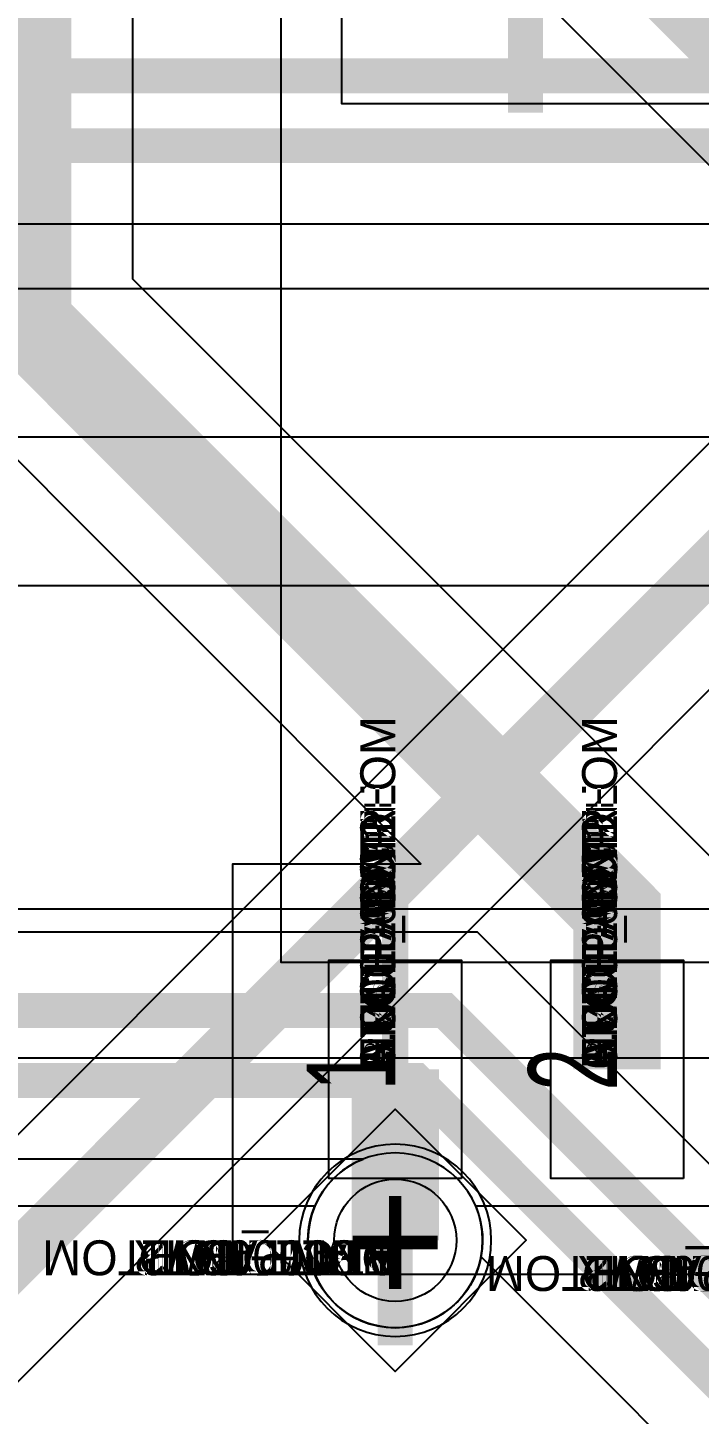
# Model space of a CAD drawing. Extents: x 0 to 323, y 0 to 320.
# Drawn here: x 62.96 to 66.81, y 216 to 223.94 of the extents above; entities that cross this region are included whole.
import ezdxf
from ezdxf.enums import TextEntityAlignment as Align

# ---------------------------------------------------------------- set-up
doc = ezdxf.new("R2010")
doc.units = 0
doc.header["$MEASUREMENT"] = 0
doc.layers.get('0').update_dxf_attribs({"linetype": 'CONTINUOUS'})
for name, color, linetype in [('CDN_FIGURES', 7, 'CONTINUOUS'), ('ETCH_BOTTOM', 7, 'CONTINUOUS'), ('ETCH_GND', 3, 'CONTINUOUS'), ('ETCH_INT1', 4, 'CONTINUOUS'), ('ETCH_INT2', 5, 'CONTINUOUS'), ('ETCH_PWR', 6, 'CONTINUOUS'), ('ETCH_TOP', 2, 'CONTINUOUS'), ('MANUFACTURING_NCLEGEND-1-6', 8, 'CONTINUOUS'), ('PACKAGE_GEOMETRY_ASSEMBLY_TOP', 11, 'CONTINUOUS'), ('PACKAGE_GEOMETRY_PIN_NUMBER', 9, 'CONTINUOUS')]:
    doc.layers.add(name, color=color, linetype=linetype)

# ---------------------------------------------------------------- blocks, each defined once
blk = doc.blocks.new('PAD_INFO')
for tag in ['SHAPE_TYPE', 'PAD_HEIGHT', 'PAD_LAYER', 'PAD_TYPE', 'PAD_WIDTH']:
    blk.add_attdef(tag, (0, 0), '', height=0.2)
at = {"flags": 2}
blk.add_attdef('CDN_TYPE', (0, 0), '', height=0.2, dxfattribs=at)
blk = doc.blocks.new('DRILL_INFO')
at = {"flags": 2}
blk.add_attdef('CDN_TYPE', (0, 0), '', height=0.2, dxfattribs=at)
for tag in ['FSHAPE', 'FCHAR', 'DRILL_HEIGHT', 'DIAMETER', 'PLATED', 'DRILL_WIDTH']:
    blk.add_attdef(tag, (0, 0), '', height=0.2)
blk = doc.blocks.new('VIA0700X0300')
at = {"layer": 'ETCH_BOTTOM'}
blk.add_circle((0, 0), 0.35, dxfattribs=at)
at = {"layer": 'ETCH_GND'}
blk.add_circle((0, 0), 0.35, dxfattribs=at)
at = {"layer": 'ETCH_INT1'}
blk.add_circle((0, 0), 0.35, dxfattribs=at)
at = {"layer": 'ETCH_INT2'}
blk.add_circle((0, 0), 0.35, dxfattribs=at)
at = {"layer": 'ETCH_PWR'}
blk.add_circle((0, 0), 0.35, dxfattribs=at)
at = {"layer": 'ETCH_TOP'}
blk.add_circle((0, 0), 0.35, dxfattribs=at)
ref = blk.add_blockref('PAD_INFO', (0, 0))
ref.add_attrib('PAD_LAYER', 'ETCH_TOP', (0, 0), dxfattribs={"height": 0.2})
ref.add_attrib('SHAPE_TYPE', 'NULL', (0, 0), dxfattribs={"height": 0.2})
ref.add_attrib('PAD_TYPE', 'ANTIPAD', (0, 0), dxfattribs={"height": 0.2})
ref.add_attrib('PAD_WIDTH', '0.000000', (0, 0), dxfattribs={"height": 0.2})
ref.add_attrib('PAD_HEIGHT', '0.000000', (0, 0), dxfattribs={"height": 0.2})
ref = blk.add_blockref('PAD_INFO', (0, 0))
ref.add_attrib('PAD_LAYER', 'ETCH_GND', (0, 0), dxfattribs={"height": 0.2})
ref.add_attrib('SHAPE_TYPE', 'NULL', (0, 0), dxfattribs={"height": 0.2})
ref.add_attrib('PAD_TYPE', 'ANTIPAD', (0, 0), dxfattribs={"height": 0.2})
ref.add_attrib('PAD_WIDTH', '0.000000', (0, 0), dxfattribs={"height": 0.2})
ref.add_attrib('PAD_HEIGHT', '0.000000', (0, 0), dxfattribs={"height": 0.2})
ref = blk.add_blockref('PAD_INFO', (0, 0))
ref.add_attrib('PAD_LAYER', 'ETCH_INT1', (0, 0), dxfattribs={"height": 0.2})
ref.add_attrib('SHAPE_TYPE', 'NULL', (0, 0), dxfattribs={"height": 0.2})
ref.add_attrib('PAD_TYPE', 'ANTIPAD', (0, 0), dxfattribs={"height": 0.2})
ref.add_attrib('PAD_WIDTH', '0.000000', (0, 0), dxfattribs={"height": 0.2})
ref.add_attrib('PAD_HEIGHT', '0.000000', (0, 0), dxfattribs={"height": 0.2})
ref = blk.add_blockref('PAD_INFO', (0, 0))
ref.add_attrib('PAD_LAYER', 'ETCH_INT2', (0, 0), dxfattribs={"height": 0.2})
ref.add_attrib('SHAPE_TYPE', 'NULL', (0, 0), dxfattribs={"height": 0.2})
ref.add_attrib('PAD_TYPE', 'ANTIPAD', (0, 0), dxfattribs={"height": 0.2})
ref.add_attrib('PAD_WIDTH', '0.000000', (0, 0), dxfattribs={"height": 0.2})
ref.add_attrib('PAD_HEIGHT', '0.000000', (0, 0), dxfattribs={"height": 0.2})
ref = blk.add_blockref('PAD_INFO', (0, 0))
ref.add_attrib('PAD_LAYER', 'ETCH_PWR', (0, 0), dxfattribs={"height": 0.2})
ref.add_attrib('SHAPE_TYPE', 'NULL', (0, 0), dxfattribs={"height": 0.2})
ref.add_attrib('PAD_TYPE', 'ANTIPAD', (0, 0), dxfattribs={"height": 0.2})
ref.add_attrib('PAD_WIDTH', '0.000000', (0, 0), dxfattribs={"height": 0.2})
ref.add_attrib('PAD_HEIGHT', '0.000000', (0, 0), dxfattribs={"height": 0.2})
ref = blk.add_blockref('PAD_INFO', (0, 0))
ref.add_attrib('PAD_LAYER', 'ETCH_BOTTOM', (0, 0), dxfattribs={"height": 0.2})
ref.add_attrib('SHAPE_TYPE', 'NULL', (0, 0), dxfattribs={"height": 0.2})
ref.add_attrib('PAD_TYPE', 'ANTIPAD', (0, 0), dxfattribs={"height": 0.2})
ref.add_attrib('PAD_WIDTH', '0.000000', (0, 0), dxfattribs={"height": 0.2})
ref.add_attrib('PAD_HEIGHT', '0.000000', (0, 0), dxfattribs={"height": 0.2})
ref = blk.add_blockref('PAD_INFO', (0, 0))
ref.add_attrib('PAD_LAYER', 'ETCH_TOP', (0, 0), dxfattribs={"height": 0.2})
ref.add_attrib('SHAPE_TYPE', 'NULL', (0, 0), dxfattribs={"height": 0.2})
ref.add_attrib('PAD_TYPE', 'THERMAL', (0, 0), dxfattribs={"height": 0.2})
ref.add_attrib('PAD_WIDTH', '0.000000', (0, 0), dxfattribs={"height": 0.2})
ref.add_attrib('PAD_HEIGHT', '0.000000', (0, 0), dxfattribs={"height": 0.2})
ref = blk.add_blockref('PAD_INFO', (0, 0))
ref.add_attrib('PAD_LAYER', 'ETCH_GND', (0, 0), dxfattribs={"height": 0.2})
ref.add_attrib('SHAPE_TYPE', 'NULL', (0, 0), dxfattribs={"height": 0.2})
ref.add_attrib('PAD_TYPE', 'THERMAL', (0, 0), dxfattribs={"height": 0.2})
ref.add_attrib('PAD_WIDTH', '0.000000', (0, 0), dxfattribs={"height": 0.2})
ref.add_attrib('PAD_HEIGHT', '0.000000', (0, 0), dxfattribs={"height": 0.2})
ref = blk.add_blockref('PAD_INFO', (0, 0))
ref.add_attrib('PAD_LAYER', 'ETCH_INT1', (0, 0), dxfattribs={"height": 0.2})
ref.add_attrib('SHAPE_TYPE', 'NULL', (0, 0), dxfattribs={"height": 0.2})
ref.add_attrib('PAD_TYPE', 'THERMAL', (0, 0), dxfattribs={"height": 0.2})
ref.add_attrib('PAD_WIDTH', '0.000000', (0, 0), dxfattribs={"height": 0.2})
ref.add_attrib('PAD_HEIGHT', '0.000000', (0, 0), dxfattribs={"height": 0.2})
ref = blk.add_blockref('PAD_INFO', (0, 0))
ref.add_attrib('PAD_LAYER', 'ETCH_INT2', (0, 0), dxfattribs={"height": 0.2})
ref.add_attrib('SHAPE_TYPE', 'NULL', (0, 0), dxfattribs={"height": 0.2})
ref.add_attrib('PAD_TYPE', 'THERMAL', (0, 0), dxfattribs={"height": 0.2})
ref.add_attrib('PAD_WIDTH', '0.000000', (0, 0), dxfattribs={"height": 0.2})
ref.add_attrib('PAD_HEIGHT', '0.000000', (0, 0), dxfattribs={"height": 0.2})
ref = blk.add_blockref('PAD_INFO', (0, 0))
ref.add_attrib('PAD_LAYER', 'ETCH_PWR', (0, 0), dxfattribs={"height": 0.2})
ref.add_attrib('SHAPE_TYPE', 'NULL', (0, 0), dxfattribs={"height": 0.2})
ref.add_attrib('PAD_TYPE', 'THERMAL', (0, 0), dxfattribs={"height": 0.2})
ref.add_attrib('PAD_WIDTH', '0.000000', (0, 0), dxfattribs={"height": 0.2})
ref.add_attrib('PAD_HEIGHT', '0.000000', (0, 0), dxfattribs={"height": 0.2})
ref = blk.add_blockref('PAD_INFO', (0, 0))
ref.add_attrib('PAD_LAYER', 'ETCH_BOTTOM', (0, 0), dxfattribs={"height": 0.2})
ref.add_attrib('SHAPE_TYPE', 'NULL', (0, 0), dxfattribs={"height": 0.2})
ref.add_attrib('PAD_TYPE', 'THERMAL', (0, 0), dxfattribs={"height": 0.2})
ref.add_attrib('PAD_WIDTH', '0.000000', (0, 0), dxfattribs={"height": 0.2})
ref.add_attrib('PAD_HEIGHT', '0.000000', (0, 0), dxfattribs={"height": 0.2})
ref = blk.add_blockref('PAD_INFO', (0, 0))
ref.add_attrib('PAD_LAYER', 'ETCH_TOP', (0, 0), dxfattribs={"height": 0.2})
ref.add_attrib('SHAPE_TYPE', 'CIRCLE', (0, 0), dxfattribs={"height": 0.2})
ref.add_attrib('PAD_TYPE', 'REGULAR', (0, 0), dxfattribs={"height": 0.2})
ref.add_attrib('PAD_WIDTH', '0.700000', (0, 0), dxfattribs={"height": 0.2})
ref.add_attrib('PAD_HEIGHT', '0.700000', (0, 0), dxfattribs={"height": 0.2})
ref = blk.add_blockref('PAD_INFO', (0, 0))
ref.add_attrib('PAD_LAYER', 'ETCH_GND', (0, 0), dxfattribs={"height": 0.2})
ref.add_attrib('SHAPE_TYPE', 'CIRCLE', (0, 0), dxfattribs={"height": 0.2})
ref.add_attrib('PAD_TYPE', 'REGULAR', (0, 0), dxfattribs={"height": 0.2})
ref.add_attrib('PAD_WIDTH', '0.700000', (0, 0), dxfattribs={"height": 0.2})
ref.add_attrib('PAD_HEIGHT', '0.700000', (0, 0), dxfattribs={"height": 0.2})
ref = blk.add_blockref('PAD_INFO', (0, 0))
ref.add_attrib('PAD_LAYER', 'ETCH_INT1', (0, 0), dxfattribs={"height": 0.2})
ref.add_attrib('SHAPE_TYPE', 'CIRCLE', (0, 0), dxfattribs={"height": 0.2})
ref.add_attrib('PAD_TYPE', 'REGULAR', (0, 0), dxfattribs={"height": 0.2})
ref.add_attrib('PAD_WIDTH', '0.700000', (0, 0), dxfattribs={"height": 0.2})
ref.add_attrib('PAD_HEIGHT', '0.700000', (0, 0), dxfattribs={"height": 0.2})
ref = blk.add_blockref('PAD_INFO', (0, 0))
ref.add_attrib('PAD_LAYER', 'ETCH_INT2', (0, 0), dxfattribs={"height": 0.2})
ref.add_attrib('SHAPE_TYPE', 'CIRCLE', (0, 0), dxfattribs={"height": 0.2})
ref.add_attrib('PAD_TYPE', 'REGULAR', (0, 0), dxfattribs={"height": 0.2})
ref.add_attrib('PAD_WIDTH', '0.700000', (0, 0), dxfattribs={"height": 0.2})
ref.add_attrib('PAD_HEIGHT', '0.700000', (0, 0), dxfattribs={"height": 0.2})
ref = blk.add_blockref('PAD_INFO', (0, 0))
ref.add_attrib('PAD_LAYER', 'ETCH_PWR', (0, 0), dxfattribs={"height": 0.2})
ref.add_attrib('SHAPE_TYPE', 'CIRCLE', (0, 0), dxfattribs={"height": 0.2})
ref.add_attrib('PAD_TYPE', 'REGULAR', (0, 0), dxfattribs={"height": 0.2})
ref.add_attrib('PAD_WIDTH', '0.700000', (0, 0), dxfattribs={"height": 0.2})
ref.add_attrib('PAD_HEIGHT', '0.700000', (0, 0), dxfattribs={"height": 0.2})
ref = blk.add_blockref('PAD_INFO', (0, 0))
ref.add_attrib('PAD_LAYER', 'ETCH_BOTTOM', (0, 0), dxfattribs={"height": 0.2})
ref.add_attrib('SHAPE_TYPE', 'CIRCLE', (0, 0), dxfattribs={"height": 0.2})
ref.add_attrib('PAD_TYPE', 'REGULAR', (0, 0), dxfattribs={"height": 0.2})
ref.add_attrib('PAD_WIDTH', '0.700000', (0, 0), dxfattribs={"height": 0.2})
ref.add_attrib('PAD_HEIGHT', '0.700000', (0, 0), dxfattribs={"height": 0.2})
ref = blk.add_blockref('DRILL_INFO', (0, 0))
ref.add_attrib('DIAMETER', '0.300000', (0, 0), dxfattribs={"height": 0.2})
ref.add_attrib('PLATED', 'PLATED', (0, 0), dxfattribs={"height": 0.2})
ref.add_attrib('FSHAPE', 'DIAMOND', (0, 0), dxfattribs={"height": 0.2})
ref.add_attrib('FCHAR', '+', (0, 0), dxfattribs={"height": 0.2})
ref.add_attrib('DRILL_WIDTH', '1.500000', (0, 0), dxfattribs={"height": 0.2})
ref.add_attrib('DRILL_HEIGHT', '1.500000', (0, 0), dxfattribs={"height": 0.2})
for tag in ['CDN_TYPE', 'PIN']:
    blk.add_attdef(tag, (0, 0), '', height=0.2)
at = {"flags": 2}
for tag in ['PSTKNAME', 'BBV']:
    blk.add_attdef(tag, (0, 0), '', height=0.2, dxfattribs=at)
blk = doc.blocks.new('FIGURE_DIAMOND')
at = {"layer": 'CDN_FIGURES'}
blk.add_lwpolyline([(-0.5, 0), (0, 0.5), (0.5, 0), (0, -0.5)], close=True, dxfattribs=at)
blk = doc.blocks.new('RC1250X0760TS')
at = {"layer": 'ETCH_TOP'}
blk.add_lwpolyline([(-0.625, -0.38), (-0.625, 0.38), (0.625, 0.38), (0.625, -0.38)], close=True, dxfattribs=at)
ref = blk.add_blockref('PAD_INFO', (0, 0))
ref.add_attrib('PAD_LAYER', 'ETCH_TOP', (0, 0), dxfattribs={"height": 0.2})
ref.add_attrib('SHAPE_TYPE', 'NULL', (0, 0), dxfattribs={"height": 0.2})
ref.add_attrib('PAD_TYPE', 'ANTIPAD', (0, 0), dxfattribs={"height": 0.2})
ref.add_attrib('PAD_WIDTH', '0.000000', (0, 0), dxfattribs={"height": 0.2})
ref.add_attrib('PAD_HEIGHT', '0.000000', (0, 0), dxfattribs={"height": 0.2})
ref = blk.add_blockref('PAD_INFO', (0, 0))
ref.add_attrib('PAD_LAYER', 'ETCH_GND', (0, 0), dxfattribs={"height": 0.2})
ref.add_attrib('SHAPE_TYPE', 'NULL', (0, 0), dxfattribs={"height": 0.2})
ref.add_attrib('PAD_TYPE', 'ANTIPAD', (0, 0), dxfattribs={"height": 0.2})
ref.add_attrib('PAD_WIDTH', '0.000000', (0, 0), dxfattribs={"height": 0.2})
ref.add_attrib('PAD_HEIGHT', '0.000000', (0, 0), dxfattribs={"height": 0.2})
ref = blk.add_blockref('PAD_INFO', (0, 0))
ref.add_attrib('PAD_LAYER', 'ETCH_INT1', (0, 0), dxfattribs={"height": 0.2})
ref.add_attrib('SHAPE_TYPE', 'NULL', (0, 0), dxfattribs={"height": 0.2})
ref.add_attrib('PAD_TYPE', 'ANTIPAD', (0, 0), dxfattribs={"height": 0.2})
ref.add_attrib('PAD_WIDTH', '0.000000', (0, 0), dxfattribs={"height": 0.2})
ref.add_attrib('PAD_HEIGHT', '0.000000', (0, 0), dxfattribs={"height": 0.2})
ref = blk.add_blockref('PAD_INFO', (0, 0))
ref.add_attrib('PAD_LAYER', 'ETCH_INT2', (0, 0), dxfattribs={"height": 0.2})
ref.add_attrib('SHAPE_TYPE', 'NULL', (0, 0), dxfattribs={"height": 0.2})
ref.add_attrib('PAD_TYPE', 'ANTIPAD', (0, 0), dxfattribs={"height": 0.2})
ref.add_attrib('PAD_WIDTH', '0.000000', (0, 0), dxfattribs={"height": 0.2})
ref.add_attrib('PAD_HEIGHT', '0.000000', (0, 0), dxfattribs={"height": 0.2})
ref = blk.add_blockref('PAD_INFO', (0, 0))
ref.add_attrib('PAD_LAYER', 'ETCH_PWR', (0, 0), dxfattribs={"height": 0.2})
ref.add_attrib('SHAPE_TYPE', 'NULL', (0, 0), dxfattribs={"height": 0.2})
ref.add_attrib('PAD_TYPE', 'ANTIPAD', (0, 0), dxfattribs={"height": 0.2})
ref.add_attrib('PAD_WIDTH', '0.000000', (0, 0), dxfattribs={"height": 0.2})
ref.add_attrib('PAD_HEIGHT', '0.000000', (0, 0), dxfattribs={"height": 0.2})
ref = blk.add_blockref('PAD_INFO', (0, 0))
ref.add_attrib('PAD_LAYER', 'ETCH_BOTTOM', (0, 0), dxfattribs={"height": 0.2})
ref.add_attrib('SHAPE_TYPE', 'NULL', (0, 0), dxfattribs={"height": 0.2})
ref.add_attrib('PAD_TYPE', 'ANTIPAD', (0, 0), dxfattribs={"height": 0.2})
ref.add_attrib('PAD_WIDTH', '0.000000', (0, 0), dxfattribs={"height": 0.2})
ref.add_attrib('PAD_HEIGHT', '0.000000', (0, 0), dxfattribs={"height": 0.2})
ref = blk.add_blockref('PAD_INFO', (0, 0))
ref.add_attrib('PAD_LAYER', 'ETCH_TOP', (0, 0), dxfattribs={"height": 0.2})
ref.add_attrib('SHAPE_TYPE', 'NULL', (0, 0), dxfattribs={"height": 0.2})
ref.add_attrib('PAD_TYPE', 'THERMAL', (0, 0), dxfattribs={"height": 0.2})
ref.add_attrib('PAD_WIDTH', '0.000000', (0, 0), dxfattribs={"height": 0.2})
ref.add_attrib('PAD_HEIGHT', '0.000000', (0, 0), dxfattribs={"height": 0.2})
ref = blk.add_blockref('PAD_INFO', (0, 0))
ref.add_attrib('PAD_LAYER', 'ETCH_GND', (0, 0), dxfattribs={"height": 0.2})
ref.add_attrib('SHAPE_TYPE', 'NULL', (0, 0), dxfattribs={"height": 0.2})
ref.add_attrib('PAD_TYPE', 'THERMAL', (0, 0), dxfattribs={"height": 0.2})
ref.add_attrib('PAD_WIDTH', '0.000000', (0, 0), dxfattribs={"height": 0.2})
ref.add_attrib('PAD_HEIGHT', '0.000000', (0, 0), dxfattribs={"height": 0.2})
ref = blk.add_blockref('PAD_INFO', (0, 0))
ref.add_attrib('PAD_LAYER', 'ETCH_INT1', (0, 0), dxfattribs={"height": 0.2})
ref.add_attrib('SHAPE_TYPE', 'NULL', (0, 0), dxfattribs={"height": 0.2})
ref.add_attrib('PAD_TYPE', 'THERMAL', (0, 0), dxfattribs={"height": 0.2})
ref.add_attrib('PAD_WIDTH', '0.000000', (0, 0), dxfattribs={"height": 0.2})
ref.add_attrib('PAD_HEIGHT', '0.000000', (0, 0), dxfattribs={"height": 0.2})
ref = blk.add_blockref('PAD_INFO', (0, 0))
ref.add_attrib('PAD_LAYER', 'ETCH_INT2', (0, 0), dxfattribs={"height": 0.2})
ref.add_attrib('SHAPE_TYPE', 'NULL', (0, 0), dxfattribs={"height": 0.2})
ref.add_attrib('PAD_TYPE', 'THERMAL', (0, 0), dxfattribs={"height": 0.2})
ref.add_attrib('PAD_WIDTH', '0.000000', (0, 0), dxfattribs={"height": 0.2})
ref.add_attrib('PAD_HEIGHT', '0.000000', (0, 0), dxfattribs={"height": 0.2})
ref = blk.add_blockref('PAD_INFO', (0, 0))
ref.add_attrib('PAD_LAYER', 'ETCH_PWR', (0, 0), dxfattribs={"height": 0.2})
ref.add_attrib('SHAPE_TYPE', 'NULL', (0, 0), dxfattribs={"height": 0.2})
ref.add_attrib('PAD_TYPE', 'THERMAL', (0, 0), dxfattribs={"height": 0.2})
ref.add_attrib('PAD_WIDTH', '0.000000', (0, 0), dxfattribs={"height": 0.2})
ref.add_attrib('PAD_HEIGHT', '0.000000', (0, 0), dxfattribs={"height": 0.2})
ref = blk.add_blockref('PAD_INFO', (0, 0))
ref.add_attrib('PAD_LAYER', 'ETCH_BOTTOM', (0, 0), dxfattribs={"height": 0.2})
ref.add_attrib('SHAPE_TYPE', 'NULL', (0, 0), dxfattribs={"height": 0.2})
ref.add_attrib('PAD_TYPE', 'THERMAL', (0, 0), dxfattribs={"height": 0.2})
ref.add_attrib('PAD_WIDTH', '0.000000', (0, 0), dxfattribs={"height": 0.2})
ref.add_attrib('PAD_HEIGHT', '0.000000', (0, 0), dxfattribs={"height": 0.2})
ref = blk.add_blockref('PAD_INFO', (0, 0))
ref.add_attrib('PAD_LAYER', 'ETCH_TOP', (0, 0), dxfattribs={"height": 0.2})
ref.add_attrib('SHAPE_TYPE', 'RECTANGLE', (0, 0), dxfattribs={"height": 0.2})
ref.add_attrib('PAD_TYPE', 'REGULAR', (0, 0), dxfattribs={"height": 0.2})
ref.add_attrib('PAD_WIDTH', '1.250000', (0, 0), dxfattribs={"height": 0.2})
ref.add_attrib('PAD_HEIGHT', '0.760000', (0, 0), dxfattribs={"height": 0.2})
ref = blk.add_blockref('PAD_INFO', (0, 0))
ref.add_attrib('PAD_LAYER', 'ETCH_GND', (0, 0), dxfattribs={"height": 0.2})
ref.add_attrib('SHAPE_TYPE', 'NULL', (0, 0), dxfattribs={"height": 0.2})
ref.add_attrib('PAD_TYPE', 'REGULAR', (0, 0), dxfattribs={"height": 0.2})
ref.add_attrib('PAD_WIDTH', '0.000000', (0, 0), dxfattribs={"height": 0.2})
ref.add_attrib('PAD_HEIGHT', '0.000000', (0, 0), dxfattribs={"height": 0.2})
ref = blk.add_blockref('PAD_INFO', (0, 0))
ref.add_attrib('PAD_LAYER', 'ETCH_INT1', (0, 0), dxfattribs={"height": 0.2})
ref.add_attrib('SHAPE_TYPE', 'NULL', (0, 0), dxfattribs={"height": 0.2})
ref.add_attrib('PAD_TYPE', 'REGULAR', (0, 0), dxfattribs={"height": 0.2})
ref.add_attrib('PAD_WIDTH', '0.000000', (0, 0), dxfattribs={"height": 0.2})
ref.add_attrib('PAD_HEIGHT', '0.000000', (0, 0), dxfattribs={"height": 0.2})
ref = blk.add_blockref('PAD_INFO', (0, 0))
ref.add_attrib('PAD_LAYER', 'ETCH_INT2', (0, 0), dxfattribs={"height": 0.2})
ref.add_attrib('SHAPE_TYPE', 'NULL', (0, 0), dxfattribs={"height": 0.2})
ref.add_attrib('PAD_TYPE', 'REGULAR', (0, 0), dxfattribs={"height": 0.2})
ref.add_attrib('PAD_WIDTH', '0.000000', (0, 0), dxfattribs={"height": 0.2})
ref.add_attrib('PAD_HEIGHT', '0.000000', (0, 0), dxfattribs={"height": 0.2})
ref = blk.add_blockref('PAD_INFO', (0, 0))
ref.add_attrib('PAD_LAYER', 'ETCH_PWR', (0, 0), dxfattribs={"height": 0.2})
ref.add_attrib('SHAPE_TYPE', 'NULL', (0, 0), dxfattribs={"height": 0.2})
ref.add_attrib('PAD_TYPE', 'REGULAR', (0, 0), dxfattribs={"height": 0.2})
ref.add_attrib('PAD_WIDTH', '0.000000', (0, 0), dxfattribs={"height": 0.2})
ref.add_attrib('PAD_HEIGHT', '0.000000', (0, 0), dxfattribs={"height": 0.2})
ref = blk.add_blockref('PAD_INFO', (0, 0))
ref.add_attrib('PAD_LAYER', 'ETCH_BOTTOM', (0, 0), dxfattribs={"height": 0.2})
ref.add_attrib('SHAPE_TYPE', 'NULL', (0, 0), dxfattribs={"height": 0.2})
ref.add_attrib('PAD_TYPE', 'REGULAR', (0, 0), dxfattribs={"height": 0.2})
ref.add_attrib('PAD_WIDTH', '0.000000', (0, 0), dxfattribs={"height": 0.2})
ref.add_attrib('PAD_HEIGHT', '0.000000', (0, 0), dxfattribs={"height": 0.2})
ref = blk.add_blockref('DRILL_INFO', (0, 0))
ref.add_attrib('DIAMETER', '0.000000', (0, 0), dxfattribs={"height": 0.2})
ref.add_attrib('PLATED', 'PLATED', (0, 0), dxfattribs={"height": 0.2})
ref.add_attrib('FSHAPE', 'NULL', (0, 0), dxfattribs={"height": 0.2})
ref.add_attrib('DRILL_WIDTH', '0.000000', (0, 0), dxfattribs={"height": 0.2})
ref.add_attrib('DRILL_HEIGHT', '0.000000', (0, 0), dxfattribs={"height": 0.2})
for tag in ['CDN_TYPE', 'PIN']:
    blk.add_attdef(tag, (0, 0), '', height=0.2)
at = {"flags": 2}
for tag in ['PSTKNAME', 'BBV']:
    blk.add_attdef(tag, (0, 0), '', height=0.2, dxfattribs=at)
blk = doc.blocks.new('SO-16W')
at = {"layer": 'PACKAGE_GEOMETRY_ASSEMBLY_TOP'}
blk.add_lwpolyline([(-4.113, -5.1), (4.113, -5.1), (4.113, 5.1), (-4.113, 5.1)], close=True, dxfattribs=at)
at = {"layer": 'ETCH_TOP'}
ref = blk.add_blockref('RC1250X0760TS', (-4.726, 4.445), dxfattribs=at)
ref.add_attrib('CDN_TYPE', 'PIN', (0, 0), dxfattribs={"height": 0.2})
ref.add_attrib('PIN', '1', (0, 0), dxfattribs={"height": 0.2})
ref = blk.add_blockref('RC1250X0760TS', (4.596, 4.445), dxfattribs=at)
ref.add_attrib('CDN_TYPE', 'PIN', (0, 0), dxfattribs={"height": 0.2})
ref.add_attrib('PIN', '16', (0, 0), dxfattribs={"height": 0.2})
ref = blk.add_blockref('RC1250X0760TS', (-4.726, 3.175), dxfattribs=at)
ref.add_attrib('CDN_TYPE', 'PIN', (0, 0), dxfattribs={"height": 0.2})
ref.add_attrib('PIN', '2', (0, 0), dxfattribs={"height": 0.2})
ref = blk.add_blockref('RC1250X0760TS', (4.596, 3.175), dxfattribs=at)
ref.add_attrib('CDN_TYPE', 'PIN', (0, 0), dxfattribs={"height": 0.2})
ref.add_attrib('PIN', '15', (0, 0), dxfattribs={"height": 0.2})
at = {"flags": 2}
for tag in ['SYMBOL_TYPE', 'CDN_TYPE', 'REFDES']:
    blk.add_attdef(tag, (0, 0), '', height=0.2, dxfattribs=at)

msp = doc.modelspace()

# ---------------------------------------------------------------- linework, layer by layer
at = {"layer": 'ETCH_BOTTOM'}
for points, format in [([(68.6127, 226.1056), (68.6127, 223.5054), (64.7625, 223.5054), (64.7625, 224.2554, -0.999818)], "xyb"), ([(65.8126, 223.4547, 0.2, 0.2, 0), (65.8126, 224.8055, 0.2, 0.2, 0)], "xyseb"), ([(87.4512, 224.5626), (83.344, 220.4554), (73.1555, 220.4554), (70.1626, 223.4483), (68.3699, 221.6556), (71.7127, 221.6556), (71.7127, 220.8848, -1.322533), (71.7127, 219.8262), (71.7127, 219.0554), (69.4936, 219.0554, -0.133937), (69.3369, 218.7812), (69.3019, 218.7462, -0.600521), (68.2886, 219.0554), (67.8625, 219.0554), (67.8625, 221.1482), (62.5627, 215.8484), (62.5627, 211.9984), (60.7283, 210.1639, -1.558206), (60.021, 210.8712), (61.5625, 212.4126), (61.5625, 216.2626), (69.6625, 224.3626)], "xyb"), ([(60.2126, 210.3555, 0.3, 0.3, 0), (62.0626, 212.2055, 0.3, 0.3, 0), (62.0626, 216.0555, 0.3, 0.3, 0), (70.1626, 224.1555, 0.3, 0.3, 0)], "xyseb"), ([(65.0676, 217.0005, 0.2, 0.2, 0), (65.0676, 217.6013, 0.2, 0.2, 0)], "xyseb"), ([(65.0676, 216.3997, 0.2, 0.2, 0), (65.0676, 217.0005, 0.2, 0.2, 0)], "xyseb")]:
    msp.add_lwpolyline(points, format=format, dxfattribs=at)
msp.add_lwpolyline([(65.6177, 217.0005, 1), (64.5175, 217.0005, 1)], format="xyb", close=True, dxfattribs=at)
at = {"layer": 'ETCH_INT1'}
for points, format in [([(86.8852, 213.7887, 0.2, 0.2, 0), (86.5126, 214.1613, 0.2, 0.2, 0), (86.5126, 215.6298, 0.2, 0.2, 0), (87.9005, 217.0176, 0.2, 0.2, 0), (89.2883, 218.4055, 0.2, 0.2, 0), (89.3769, 218.4055, 0.2, 0.2, 0), (89.9626, 218.9912, 0.2, 0.2, 0), (89.9626, 221.2612, 0.2, 0.2, 0), (87.5583, 223.6655, 0.2, 0.2, 0), (48.9583, 223.6655, 0.2, 0.2, 0), (46.8183, 225.8055, 0.2, 0.2, 0), (40.6983, 225.8055, 0.2, 0.2, 0), (39.649, 224.7562, 0.2, 0.2, 0), (16.9476, 224.7562, 0.2, 0.2, 0), (13.7483, 227.9555, 0.2, 0.2, 0), (10.0226, 227.9555, 0.2, 0.2, 0), (8.9926, 226.9255, 0.2, 0.2, 0)], "xyseb"), ([(85.7401, 213.7887, 0.2, 0.2, 0), (86.1126, 214.1612, 0.2, 0.2, 0), (86.1126, 215.7955, 0.2, 0.2, 0), (89.1226, 218.8055, 0.2, 0.2, 0), (89.2112, 218.8055, 0.2, 0.2, 0), (89.5626, 219.1569, 0.2, 0.2, 0), (89.5626, 221.0955, 0.2, 0.2, 0), (87.3926, 223.2655, 0.2, 0.2, 0), (48.7926, 223.2655, 0.2, 0.2, 0), (46.6526, 225.4055, 0.2, 0.2, 0), (40.864, 225.4055, 0.2, 0.2, 0), (39.8147, 224.3562, 0.2, 0.2, 0), (16.7819, 224.3562, 0.2, 0.2, 0), (13.5826, 227.5555, 0.2, 0.2, 0), (11.3076, 227.5555, 0.2, 0.2, 0), (10.9926, 227.2405, 0.2, 0.2, 0), (10.9926, 226.9255, 0.2, 0.2, 0)], "xyseb"), ([(68.5852, 214.5155, 0.2, 0.2, 0), (68.2126, 214.8881, 0.2, 0.2, 0), (68.2126, 215.4537, 0.2, 0.2, 0), (65.3508, 218.3155, 0.2, 0.2, 0), (60.4183, 218.3155, 0.2, 0.2, 0), (56.7783, 221.9555, 0.2, 0.2, 0), (16.9483, 221.9555, 0.2, 0.2, 0), (14.2826, 224.6212, 0.2, 0.2, 0), (14.2826, 225.4312, 0.2, 0.2, 0), (13.7383, 225.9755, 0.2, 0.2, 0), (10.0426, 225.9755, 0.2, 0.2, 0), (8.9926, 224.9255, 0.2, 0.2, 0)], "xyseb"), ([(67.4401, 214.5155, 0.2, 0.2, 0), (67.8126, 214.888, 0.2, 0.2, 0), (67.8126, 215.288, 0.2, 0.2, 0), (65.1851, 217.9155, 0.2, 0.2, 0), (60.2526, 217.9155, 0.2, 0.2, 0), (56.6126, 221.5555, 0.2, 0.2, 0), (16.7826, 221.5555, 0.2, 0.2, 0), (13.8826, 224.4555, 0.2, 0.2, 0), (13.8826, 225.2655, 0.2, 0.2, 0), (13.5726, 225.5755, 0.2, 0.2, 0), (11.6426, 225.5755, 0.2, 0.2, 0), (10.9926, 224.9255, 0.2, 0.2, 0)], "xyseb"), ([(87.2062, 222.8154), (79.0551, 222.8154, -2.06368), (78.2701, 222.8154), (75.3165, 222.8154, -1.564184), (74.4087, 222.8154), (48.6062, 222.8154), (46.4662, 224.9554)], "xyb"), ([(56.9647, 222.4056), (60.6047, 218.7656), (65.5372, 218.7656), (67.1631, 217.1397, -1.369402), (67.8368, 216.466), (68.6627, 215.6401), (68.6627, 215.0745), (68.7493, 214.9879, -1.595499), (68.1128, 214.3514), (68.0126, 214.4515), (67.9125, 214.3514, -1.595499), (67.276, 214.9879), (67.3625, 215.0744), (67.3625, 215.1016), (65.5586, 216.9055, -1.68796), (64.8833, 217.4654), (60.0662, 217.4654), (56.4262, 221.1054)], "xyb")]:
    msp.add_lwpolyline(points, format=format, dxfattribs=at)
at = {"layer": 'ETCH_INT2'}
msp.add_lwpolyline([(65.5677, 217.0005, 1), (64.5675, 217.0005, 1)], format="xyb", close=True, dxfattribs=at)
at = {"layer": 'ETCH_PWR'}
for points in [[(17.7027, 253.8976), (17.7027, 220.3956), (20.8505, 220.3956), (21.4605, 221.0056), (33.0504, 221.0056), (33.7192, 220.3368, -1.31896), (34.4211, 219.6774), (34.5128, 219.5856), (39.2771, 219.5856, -1.318819), (40.2397, 219.5556), (40.9605, 219.5556), (41.7975, 220.3926), (41.7975, 220.4283), (43.4813, 222.1121, -2.023728), (44.2011, 222.4484), (71.1033, 222.4484), (71.1605, 222.5056), (74.1147, 222.5056), (74.6147, 222.0056), (77.1647, 222.0056), (77.9447, 221.2256), (79.4571, 221.2256, -3.639899), (79.9681, 221.2256), (88.3245, 221.2256, -0.0667)], [(44.5218, 220.7482), (71.5529, 220.7482, 3.478553), (72.081, 220.8054), (73.4105, 220.8054), (73.9105, 220.3054), (76.4605, 220.3054), (76.6538, 220.1121, 12.175718), (76.7692, 219.9967), (77.2405, 219.5254), (88.4771, 219.5254, 1.277006)], [(86.6205, 217.9906), (84.9048, 217.9906, 1.175829), (84.1142, 218.5818), (83.8004, 218.8956), (57.4005, 218.8956), (54.5105, 216.0056)], [(87.864, 216.2904), (84.0012, 216.2904), (83.0962, 217.1954), (73.1118, 217.1954, -1.803436), (72.2634, 217.1954), (71.8591, 217.1954, -1.66478), (70.9761, 217.1954), (70.6161, 217.1954, -1.440731), (69.6791, 217.1954), (68.0186, 217.1954, -1.909949), (67.1966, 217.1954), (65.5282, 217.1954, -1.508985), (64.607, 217.1954), (58.1047, 217.1954), (55.2147, 214.3054)]]:
    msp.add_lwpolyline(points, format="xyb", dxfattribs=at)
for points in [[(16.8526, 219.5455), (21.2026, 219.5455), (21.8126, 220.1555), (32.6983, 220.1555), (33.7483, 219.1055), (33.7907, 219.1055), (34.1607, 218.7355), (39.3183, 218.7355), (39.3483, 218.7055), (41.3126, 218.7055), (42.6476, 220.0405), (42.6476, 220.0762), (44.1697, 221.5983), (71.4554, 221.5983), (71.5126, 221.6555), (73.7626, 221.6555), (74.2626, 221.1555), (76.8126, 221.1555), (77.5926, 220.3755), (88.5183, 220.3755)], [(8.9926, 216.9255), (13.1426, 212.7755), (25.9826, 212.7755), (28.6026, 215.3955), (32.5195, 215.3955), (32.7595, 215.1555), (54.8626, 215.1555), (57.7526, 218.0455), (83.4483, 218.0455), (84.3533, 217.1405), (87.5119, 217.1405), (88.0126, 217.6412), (100.3126, 217.6412), (100.8983, 217.0555), (104.1069, 217.0555), (105.0969, 218.0455), (121.0683, 218.0455), (122.0633, 219.0405), (126.6919, 219.0405), (128.0769, 217.6555)]]:
    msp.add_lwpolyline(points, dxfattribs=at)
at = {"layer": 'ETCH_TOP'}
for points, format in [([(73.9576, 217.9795, 0.5, 0.5, 0), (73.9576, 218.2802, 0.5, 0.5, 0), (73.2333, 219.0045, 0.5, 0.5, 0), (73.1909, 219.0045, 0.5, 0.5, 0), (72.6399, 219.5555, 0.5, 0.5, 0), (71.3126, 219.5555, 0.5, 0.5, 0), (65.0676, 225.8005, 0.5, 0.5, 0), (65.0676, 227.3015, 0.5, 0.5, 0)], "xyseb"), ([(61.6126, 227.1055, 0.5, 0.5, 0), (62.9626, 225.7555, 0.5, 0.5, 0), (62.9626, 222.2555, 0.5, 0.5, 0), (66.3376, 218.8805, 0.5, 0.5, 0), (66.3376, 217.9795, 0.5, 0.5, 0)], "xyseb"), ([(63.5627, 226.0041), (63.5627, 222.5041), (66.9122, 219.1546), (68.2775, 219.1546), (68.2775, 219.1705, -1), (69.4777, 219.1705), (69.4777, 219.1546), (70.8648, 219.1546), (64.4675, 225.5519)], "xyb"), ([(65.0676, 217.9795, 0.15, 0.15, 0), (65.0676, 219.2053, 0.15, 0.15, 0)], "xyseb"), ([(65.0676, 217.9795, 0.5, 0.5, 0), (65.0676, 217.0005, 0.5, 0.5, 0)], "xyseb")]:
    msp.add_lwpolyline(points, format=format, dxfattribs=at)
msp.add_lwpolyline([(65.6677, 226.0491), (71.5612, 220.1556), (72.8885, 220.1556), (73.4395, 219.6046), (73.4819, 219.6046), (73.9319, 219.1546), (74.8877, 219.1546), (74.8877, 216.8044), (64.1375, 216.8044), (64.1375, 219.1546), (65.2148, 219.1546), (62.3625, 222.0069), (62.3625, 225.5069)], dxfattribs=at)

# ---------------------------------------------------------------- block references
at = {"rotation": 90}
msp.add_blockref('SO-16W', (69.5126, 222.7055), dxfattribs=at)
at = {"layer": 'ETCH_TOP', "rotation": 180}
for p in [(65.0676, 217.0005), (67.6076, 216.9105)]:
    msp.add_blockref('VIA0700X0300', p, dxfattribs=at)
at = {"layer": 'MANUFACTURING_NCLEGEND-1-6', "xscale": 1.5, "yscale": 1.5}
msp.add_blockref('FIGURE_DIAMOND', (65.0676, 217.0005), dxfattribs=at)

# ---------------------------------------------------------------- texts
at = {"layer": 'MANUFACTURING_NCLEGEND-1-6'}
msp.add_text('+', height=0.75, dxfattribs=at).set_placement((65.0676, 217.0005), align=Align.MIDDLE_CENTER)
at = {"layer": 'PACKAGE_GEOMETRY_PIN_NUMBER', "width": 0.649606}
for s, p in [('1', (65.0676, 217.9795)), ('2', (66.3376, 217.9795))]:
    msp.add_text(s, height=0.508, rotation=90, dxfattribs=at).set_placement(p, align=Align.CENTER)

doc.saveas('drawing.dxf')
